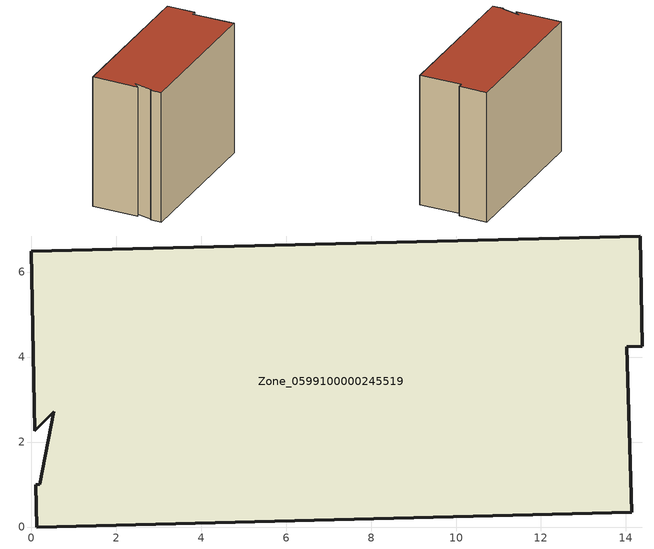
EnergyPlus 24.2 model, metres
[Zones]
Zone_0599100000245519
 floor ground (C_G): 14.14,0.35 0.13,0 0.11,1 0.21,1 0.53,2.71 0.09,2.26 0,6.49 14.34,6.85 14.39,4.25 14.02,4.24 z0
 wall outside (C_F): 14.39,4.25 14.34,6.85 0,6.49 0.09,2.26 0.53,2.71 0.21,1 0.11,1 0.13,0 14.14,0.35 14.02,4.24 14.39,4.25 z0:12.42
 roof outside (C_R): 14.02,4.24 14.39,4.25 14.34,6.85 0,6.49 0.09,2.26 0.53,2.71 0.21,1 0.11,1 0.13,0 14.14,0.35 z12.42
[BUILDING]
Pand.0599100000245519: North Axis=0; Terrain=City; Loads Convergence Tolerance Value=0.04; Temperature Convergence Tolerance Value=0.4; Solar Distribution=FullExterior; Maximum Number of Warmup Days=25; Minimum Number of Warmup Days=1
[Site:Location]
Rotterdam.The.Hague.AP_ZH_NLD Design_Conditions: Latitude=51.96; Longitude=4.45; Time Zone=1; Elevation=-4.5
[SITE:GROUNDTEMPERATURE:BUILDINGSURFACE]
18, 18, 18, 18, 18, 18, 18, 18, 18, 18, 18, 18
[MATERIAL] Thermal Absorptance=0.9; Solar Absorptance=0.7; Visible Absorptance=0.7
Name | Roughness | Thickness | Conductivity | Density | Specific Heat
G.TI.1946 | MediumSmooth | 0.15 | 1 | 540 | 1210
F.TI.1946 | Rough | 0.3 | 0.857143 | 1920 | 840
R.TI.1946 | MediumRough | 0.2 | 0.1 | 1500 | 1000
[CONSTRUCTION]
C_G: G.TI.1946
C_F: F.TI.1946
C_R: R.TI.1946
[ZONE]
Zone_0599100000245519: Type=1; Multiplier=1; Ceiling Height=Autocalculate; Volume=Autocalculate; Floor Area=autocalculate; Part of Total Floor Area=Yes
[ZONEINFILTRATION:DESIGNFLOWRATE]
Infil_Zone_0599100000245519: Zone or ZoneList or Space or SpaceList=Zone_0599100000245519; Schedule=AlwaysOn; Design Flow Rate Calculation Method=Flow/Area; Flow Rate per Floor Area=0.003; Constant Term Coefficient=1; Temperature Term Coefficient=0; Velocity Term Coefficient=0; Velocity Squared Term Coefficient=0
[HVACTEMPLATE:ZONE:IDEALLOADSAIRSYSTEM]
Zone_0599100000245519: Maximum Heating Supply Air Temperature=50; Minimum Cooling Supply Air Temperature=13; Maximum Heating Supply Air Humidity Ratio=0.0156; Minimum Cooling Supply Air Humidity Ratio=0.0077; Heating Limit=NoLimit; Cooling Limit=NoLimit; Dehumidification Control Type=ConstantSensibleHeatRatio; Cooling Sensible Heat Ratio=0.7; Dehumidification Setpoint=60; Humidification Control Type=None; Humidification Setpoint=30; Outdoor Air Method=None; Outdoor Air Flow Rate per Person=0.00944; Outdoor Air Flow Rate per Zone Floor Area=0; Outdoor Air Flow Rate per Zone=0; Demand Controlled Ventilation Type=None; Outdoor Air Economizer Type=NoEconomizer; Heat Recovery Type=None; Sensible Heat Recovery Effectiveness=0.7; Latent Heat Recovery Effectiveness=0.65
[ZONECONTROL:THERMOSTAT]
ThermostatControl_Zone_0599100000245519: Zone or ZoneList=Zone_0599100000245519; Control Type Schedule=DualSetpointControlType; Control 1=Thermostat_Zone_0599100000245519; Temperature Difference Between Cutout And Setpoint=0
[THERMOSTATSETPOINT:DUALSETPOINT]
Thermostat_Zone_0599100000245519: Heating Setpoint Temperature Schedule=HeatingSetpoint_Zone_0599100000245519; Cooling Setpoint Temperature Schedule=CoolingSetpoint_Zone_0599100000245519
[SCHEDULE:COMPACT]
HeatingSetpoint_Zone_0599100000245519: Through: 12/31, For: AllDays, Until: 24:00, 21
CoolingSetpoint_Zone_0599100000245519: Through: 12/31, For: AllDays, Until: 24:00, 24
DualSetpointControlType: Through: 12/31, For: AllDays, Until: 24:00, 4
AlwaysOn: Through: 12/31, For: AllDays, Until: 24:00, 1
